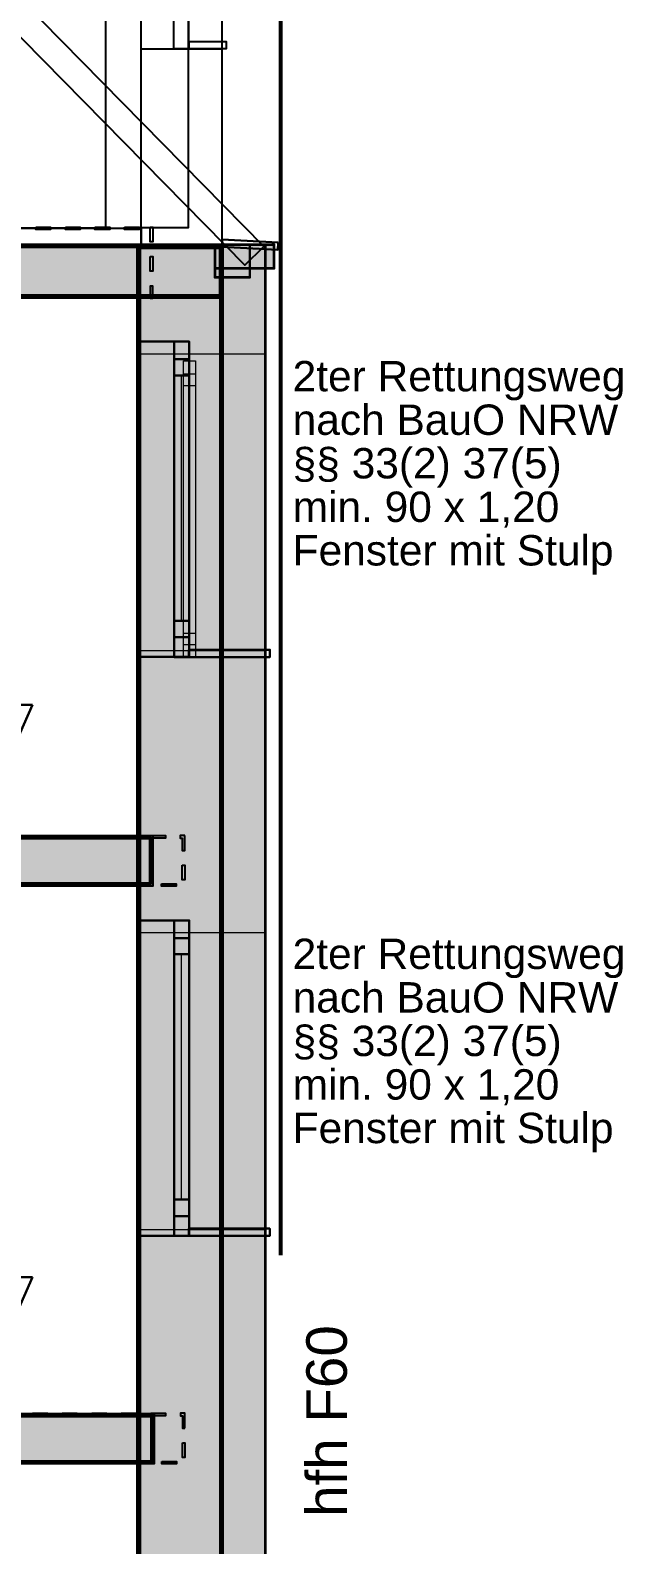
# Model space of a CAD drawing. Header units: millimetres. Extents: x 6 to 41668, y 1529 to 28527.
# Drawn here: x 29259 to 32229, y 11558 to 19161 of the extents above; entities that cross this region are included whole.
import ezdxf

# ---------------------------------------------------------------- set-up
doc = ezdxf.new("R2010")
doc.units = ezdxf.units.MM
doc.header["$LTSCALE"] = 50
doc.linetypes.add('PDF_211-7_211-7_0-0_0-0', pattern=[423.4, 211.7, -211.7, 0, 0])
for name, color, linetype in [('00_Wand_Bestand', 7, 'Continuous'), ('01_Daemmung_neu', 9, 'Continuous'), ('05_Linien_stark', 7, 'Continuous'), ('06_Linien_fein', 3, 'Continuous'), ('07_Bemassung', 6, 'Continuous'), ('08_Schnittlinie', 1, 'Continuous'), ('10_Text', 7, 'Continuous')]:
    doc.layers.add(name, color=color, linetype=linetype)
doc.styles.add('PLAN', font='arial.ttf')

msp = doc.modelspace()

# ---------------------------------------------------------------- hatches: boundary and pattern name
at = {"layer": '00_Wand_Bestand'}
for points in [[(22149.3, 18086.2), (30224.5, 18086.2), (30224.5, 17815.7), (22149.3, 17815.7)], [(29795.3, 18080.8), (30225.1, 18080.8), (30225.1, 6053.5), (29795.3, 6053.5)], [(30184.8, 18086.8), (30481.3, 18086.8), (30481.3, 17963.1), (30184.8, 17963.1)], [(30184.8, 18086.8), (30360.4, 18086.8), (30360.4, 17918.5), (30184.8, 17918.5)], [(22092.7, 15118.3), (29872.9, 15118.3), (29872.9, 14864.5), (22092.7, 14864.5)], [(22092.4, 12216.8), (29879.9, 12216.8), (29879.9, 11962.9), (22092.4, 11962.9)]]:
    msp.add_hatch(color=7, dxfattribs=at).paths.add_polyline_path(points)
at = {"layer": '01_Daemmung_neu'}
msp.add_hatch(color=7, dxfattribs=at).paths.add_polyline_path([(30215.5, 18086.7), (30437.8, 18086.7), (30437.8, 8189.3), (30215.5, 8189.3)])

# ---------------------------------------------------------------- linework, layer by layer
at = {"layer": '00_Wand_Bestand'}
for points in [[(22149.3, 18086.2), (30224.5, 18086.2), (30224.5, 17815.7), (22149.3, 17815.7)], [(29795.3, 18080.8), (30225.1, 18080.8), (30225.1, 6053.5), (29795.3, 6053.5)], [(30184.8, 18086.8), (30481.3, 18086.8), (30481.3, 17963.1), (30184.8, 17963.1)], [(30184.8, 18086.8), (30360.4, 18086.8), (30360.4, 17918.5), (30184.8, 17918.5)], [(22092.7, 15118.3), (29872.9, 15118.3), (29872.9, 14864.5), (22092.7, 14864.5)], [(22092.4, 12216.8), (29879.9, 12216.8), (29879.9, 11962.9), (22092.4, 11962.9)]]:
    msp.add_lwpolyline(points, close=True, dxfattribs=at)
at = {"layer": '01_Daemmung_neu'}
msp.add_lwpolyline([(30215.5, 18086.7), (30437.8, 18086.7), (30437.8, 8189.3), (30215.5, 8189.3)], close=True, dxfattribs=at)
at = {"layer": '05_Linien_stark', "lineweight": 15}
for p, q in [((30016.7, 16193.5), (30016.7, 17431.9)), ((30016.9, 13287.7), (30016.9, 14526))]:
    msp.add_line(p, q, dxfattribs=at)
at = {"layer": '05_Linien_stark', "lineweight": 25}
for points in [[(24658.8, 23948.9), (24563.3, 23855.1), (30335, 17981.8), (30430.4, 18075.6)], [(29814.9, 21989.6), (30218.8, 21989.6), (30218.8, 18076.3), (29814.9, 18076.3)], [(29815.6, 20603.9), (30051.3, 20603.9), (30051.3, 18168.8), (29815.6, 18168.8)], [(29814.8, 20530.6), (30218.7, 20530.6), (30218.7, 18085.6), (29814.8, 18085.6)], [(29978.4, 20598.5), (30051.8, 20598.5), (30051.8, 19067.9), (29978.4, 19067.9)], [(30054.8, 19104.9), (30241.8, 19104.9), (30241.8, 19066.7), (30054.8, 19066.7)], [(29814.8, 19067.3), (30218.7, 19067.3), (30218.7, 18080.1), (29814.8, 18080.1)], [(22074.5, 18167), (29814.1, 18167), (29814.1, 18075.6), (22074.5, 18075.6)]]:
    msp.add_lwpolyline(points, close=True, dxfattribs=at)
at = {"layer": '05_Linien_stark', "lineweight": 30}
for points in [[(30502.2, 18094.9), (30500.3, 18058.5), (30219.4, 18073.2), (30221.3, 18109.6)], [(29803.2, 17598), (30055.7, 17598), (30055.7, 16014.8), (29803.2, 16014.8)], [(29980, 17598), (30055.7, 17598), (30055.7, 16013.9), (29980, 16013.9)], [(29980, 17509.3), (30055.7, 17509.3), (30055.7, 16113.4), (29980, 16113.4)], [(29980, 17427.8), (30056, 17427.8), (30056, 16196.3), (29980, 16196.3)], [(30054.4, 16050.5), (30460.2, 16050.5), (30460.2, 16014), (30054.4, 16014)], [(29269.7, 15774.5), (28588.3, 15774.5), (28588.3, 15393.5), (29101.2, 15393.5)], [(29803.3, 14692.1), (30055.9, 14692.1), (30055.9, 13109), (29803.3, 13109)], [(29980.2, 14692.2), (30055.9, 14692.2), (30055.9, 13108.1), (29980.2, 13108.1)], [(29980.2, 14603.5), (30055.9, 14603.5), (30055.9, 13207.5), (29980.2, 13207.5)], [(29980.2, 14522), (30056.2, 14522), (30056.2, 13290.4), (29980.2, 13290.4)], [(30054.6, 13144.6), (30459.4, 13144.6), (30459.4, 13108.2), (30054.6, 13108.2)], [(29269.7, 12900.5), (28588.3, 12900.5), (28588.3, 12519.6), (29101.2, 12519.6)]]:
    msp.add_lwpolyline(points, close=True, dxfattribs=at)
at = {"layer": '05_Linien_stark', "lineweight": 50}
for points in [[(22160.8, 18074.8), (30213, 18074.8), (30213, 17827.2), (22160.8, 17827.2)], [(29806.7, 18069.3), (30213.7, 18069.3), (30213.7, 6065), (29806.7, 6065)]]:
    msp.add_lwpolyline(points, close=True, dxfattribs=at)
at = {"layer": '05_Linien_stark', "lineweight": 18}
for points in [[(30189.2, 18082.4), (30476.9, 18082.4), (30476.9, 17967.5), (30189.2, 17967.5)], [(30219.9, 18082.3), (30433.4, 18082.3), (30433.4, 8193.7), (30219.9, 8193.7)], [(29801.1, 17536.2), (30433.7, 17536.2), (30433.7, 16045.1), (29801.1, 16045.1)], [(29801.3, 14630.4), (30434.2, 14630.4), (30434.2, 13139.2), (29801.3, 13139.2)]]:
    msp.add_lwpolyline(points, close=True, dxfattribs=at)
at = {"layer": '05_Linien_stark', "lineweight": 20}
for points in [[(30027.5, 17501.3), (30086.9, 17501.3), (30086.9, 16012), (30027.5, 16012)], [(30027.5, 17436.2), (30086.9, 17436.2), (30086.9, 16074.8), (30027.5, 16074.8)], [(30027.5, 17377), (30086.9, 17377), (30086.9, 16132.5), (30027.5, 16132.5)]]:
    msp.add_lwpolyline(points, close=True, dxfattribs=at)
at = {"layer": '06_Linien_fein', "lineweight": 9}
msp.add_line((30056.8, 17374.9), (30056.8, 16137), dxfattribs=at)
at = {"layer": '07_Bemassung', "lineweight": 25}
msp.add_lwpolyline([(28833.2, 20154.3), (29636.7, 20154.3), (29636.7, 18167.4), (28833.2, 18167.4)], close=True, dxfattribs=at)
at = {"layer": '07_Bemassung'}
for points in [[(29286.9, 18172.8), (29361, 18172.8), (29361, 18160.4), (29286.9, 18160.4)], [(29435, 18172.8), (29509.1, 18172.8), (29509.1, 18160.4), (29435, 18160.4)], [(29583.2, 18172.8), (29657.3, 18172.8), (29657.3, 18160.4), (29583.2, 18160.4)], [(29731.4, 18172.8), (29805.5, 18172.8), (29805.5, 18160.4), (29731.4, 18160.4)], [(29860.6, 18172.8), (29872.9, 18172.8), (29872.9, 18098.7), (29860.6, 18098.7)], [(29860.6, 18024.6), (29872.9, 18024.6), (29872.9, 17950.5), (29860.6, 17950.5)], [(29872.9, 17815.6), (29872.9, 17876.4), (29860.6, 17876.4), (29860.6, 17827.9), (29860.1, 17827.9), (29859.6, 17827.9), (29859.6, 17815.6)], [(29267, 17827.9), (29341.1, 17827.9), (29341.1, 17815.6), (29267, 17815.6)], [(29415.2, 17827.9), (29489.3, 17827.9), (29489.3, 17815.6), (29415.2, 17815.6)], [(29563.3, 17827.9), (29637.4, 17827.9), (29637.4, 17815.6), (29563.3, 17815.6)], [(29711.5, 17827.9), (29785.6, 17827.9), (29785.6, 17815.6), (29711.5, 17815.6)], [(29269.4, 15117.7), (29343.5, 15117.7), (29343.5, 15105.3), (29269.4, 15105.3)], [(29417.6, 15117.7), (29491.7, 15117.7), (29491.7, 15105.3), (29417.6, 15105.3)], [(29565.8, 15117.7), (29639.9, 15117.7), (29639.9, 15105.3), (29565.8, 15105.3)], [(29713.9, 15117.7), (29788, 15117.7), (29788, 15105.3), (29713.9, 15105.3)], [(29862.1, 15117.7), (29936.2, 15117.7), (29936.2, 15105.3), (29862.1, 15105.3)], [(30033.3, 15117.7), (30010.3, 15117.7), (30010.3, 15105.3), (30021, 15105.3), (30021, 15043.6), (30033.3, 15043.6)], [(30021, 14969.5), (30033.3, 14969.5), (30033.3, 14895.4), (30021, 14895.4)], [(29324.1, 14876.2), (29398.2, 14876.2), (29398.2, 14863.8), (29324.1, 14863.8)], [(29472.3, 14876.2), (29546.3, 14876.2), (29546.3, 14863.8), (29472.3, 14863.8)], [(29620.4, 14876.2), (29694.5, 14876.2), (29694.5, 14863.8), (29620.4, 14863.8)], [(29768.6, 14876.2), (29842.7, 14876.2), (29842.7, 14863.8), (29768.6, 14863.8)], [(29916.8, 14876.2), (29990.8, 14876.2), (29990.8, 14863.8), (29916.8, 14863.8)], [(29270.7, 12217.3), (29344.8, 12217.3), (29344.8, 12204.9), (29270.7, 12204.9)], [(29418.9, 12217.3), (29493, 12217.3), (29493, 12204.9), (29418.9, 12204.9)], [(29567, 12217.3), (29641.1, 12217.3), (29641.1, 12204.9), (29567, 12204.9)], [(29715.2, 12217.3), (29789.3, 12217.3), (29789.3, 12204.9), (29715.2, 12204.9)], [(29863.4, 12217.3), (29937.5, 12217.3), (29937.5, 12204.9), (29863.4, 12204.9)], [(30034.6, 12143.2), (30034.6, 12217.3), (30011.5, 12217.3), (30011.5, 12204.9), (30022.3, 12204.9), (30022.3, 12143.2)], [(30022.3, 12069.1), (30034.6, 12069.1), (30034.6, 11995), (30022.3, 11995)], [(29325.4, 11975.8), (29399.4, 11975.8), (29399.4, 11963.4), (29325.4, 11963.4)], [(29473.5, 11975.8), (29547.6, 11975.8), (29547.6, 11963.4), (29473.5, 11963.4)], [(29621.7, 11975.8), (29695.8, 11975.8), (29695.8, 11963.4), (29621.7, 11963.4)], [(29769.9, 11975.8), (29843.9, 11975.8), (29843.9, 11963.4), (29769.9, 11963.4)], [(29918, 11975.8), (29992.1, 11975.8), (29992.1, 11963.4), (29918, 11963.4)]]:
    msp.add_lwpolyline(points, close=True, dxfattribs=at)
at = {"layer": '07_Bemassung', "lineweight": 18}
msp.add_lwpolyline([(30189.2, 18082.4), (30356, 18082.4), (30356, 17922.9), (30189.2, 17922.9)], close=True, dxfattribs=at)
at = {"layer": '07_Bemassung', "lineweight": 50}
for points in [[(22104.2, 15106.8), (29861.4, 15106.8), (29861.4, 14875.9), (22104.2, 14875.9)], [(22103.8, 12205.3), (29868.4, 12205.3), (29868.4, 11974.4), (22103.8, 11974.4)]]:
    msp.add_lwpolyline(points, close=True, dxfattribs=at)
at = {"layer": '08_Schnittlinie', "linetype": 'PDF_211-7_211-7_0-0_0-0', "lineweight": 53}
msp.add_line((30513.4, 23596.3), (30513.4, 8283.4), dxfattribs=at)

# ---------------------------------------------------------------- texts
at = {"layer": '10_Text', "style": 'PLAN'}
for s, p in [('2ter Rettungsweg', (30574.4, 17348)), ('nach BauO NRW', (30574.4, 17129.4)), ('§§ 33(2) 37(5)', (30574.4, 16910.8)), ('min. 90 x 1,20', (30574.4, 16692.2)), ('Fenster mit Stulp', (30574.4, 16473.7)), ('2ter Rettungsweg', (30574.4, 14448)), ('nach BauO NRW', (30574.4, 14229.4)), ('§§ 33(2) 37(5)', (30574.4, 14010.8)), ('min. 90 x 1,20', (30574.4, 13792.2)), ('Fenster mit Stulp', (30574.4, 13573.7))]:
    msp.add_text(s, height=152.4, dxfattribs=at).set_placement(p)
msp.add_text('hfh F60', height=203.2, rotation=90, dxfattribs=at).set_placement((30846.1, 11697.1))

doc.saveas('drawing.dxf')
